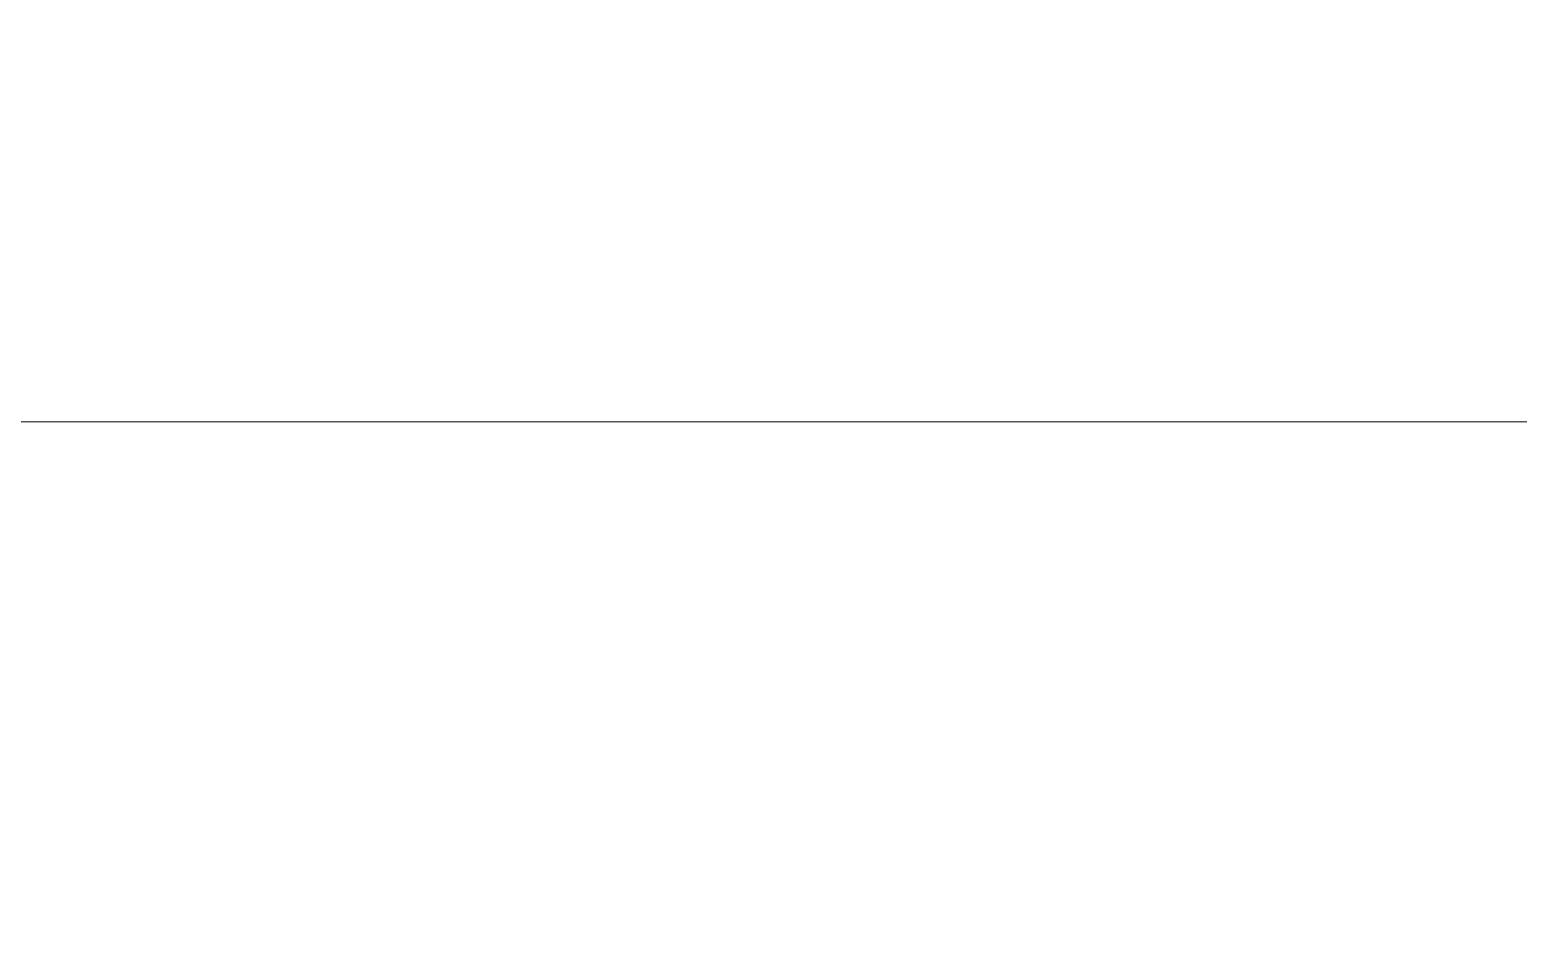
# Model space of a CAD drawing. Header units: inches. Extents: x 6664 to 8223, y 209 to 1287.
# Drawn here: x 7388.489 to 7389.64, y 850.961 to 851.663 of the extents above; entities that cross this region are included whole.
import ezdxf

# ---------------------------------------------------------------- set-up
doc = ezdxf.new("R2010")
doc.units = ezdxf.units.IN
doc.header["$MEASUREMENT"] = 0
doc.layers.add('A-WALL', color=113, linetype='Continuous', lineweight=13)
doc.layers.add('A-WALL-PATT', color=111, linetype='Continuous', lineweight=13)

msp = doc.modelspace()

# ---------------------------------------------------------------- hatches: boundary and pattern name
at = {"layer": 'A-WALL-PATT', "lineweight": 9}
h = msp.add_hatch(dxfattribs=at)
h.set_pattern_fill('FP_1', color=256, style=0, pattern_type=2)
h.set_pattern_definition([(0, (0, 0), (30.72, 7.68), [1.267, -21.773, 1.267, -21.773, -122.88]), (0, (0, 0), (30.72, 7.68), [-46.08, 1.267, -44.813, 1.267, -21.773, -53.76]), (0, (0, 0), (30.72, 7.68), [-115.2, 1.267, -14.093, 1.267, -37.133]), (120, (11.52, 3.84), (-22.011075, 22.7643004), [1.267, -21.773, 1.267, -21.773, -122.88]), (120, (11.52, 3.84), (-22.011075, 22.7643004), [-46.08, 1.267, -44.813, 1.267, -21.773, -53.76]), (120, (11.52, 3.84), (-22.011075, 22.7643004), [-115.2, 1.267, -14.093, 1.267, -37.133]), (240, (15.36, 19.2), (-8.708925, -30.4443004), [1.267, -21.773, 1.267, -21.773, -122.88]), (240, (15.36, 19.2), (-8.708925, -30.4443004), [-46.08, 1.267, -44.813, 1.267, -21.773, -53.76]), (240, (15.36, 19.2), (-8.708925, -30.4443004), [-115.2, 1.267, -14.093, 1.267, -37.133])])
h.paths.add_polyline_path([(7490.2387, 848.8596), (7490.2387, 851.9846), (7327.8637, 851.9846), (7327.8637, 851.3596), (7489.6137, 851.3596), (7489.6137, 848.8596)], flags=0)
h.paths.add_polyline_path([(7289.3637, 851.3596), (7289.3637, 851.9846), (7281.8637, 851.9846), (7281.8637, 851.3596), (7286.8637, 851.3596)], flags=0)
h.paths.add_polyline_path([(7243.3637, 851.3596), (7243.3637, 851.9846), (7167.1137, 851.9846), (7167.1137, 851.3596), (7210.7948, 851.3596)], flags=0)
h.paths.add_polyline_path([(7053.1137, 851.3596), (7080.6137, 851.3596), (7080.6137, 851.9846), (7023.1137, 851.9846), (7023.1137, 851.3596), (7050.6137, 851.3596)], flags=0)
h.paths.add_polyline_path([(6933.1137, 851.3596), (6936.6137, 851.3596), (6936.6137, 851.9846), (6929.9887, 851.9846), (6929.9887, 851.3596), (6933.0447, 851.3596)], flags=0)

# ---------------------------------------------------------------- linework, layer by layer
at = {"layer": 'A-WALL'}
msp.add_line((7489.6137, 851.3596), (7327.8637, 851.3596), dxfattribs=at)

doc.saveas('drawing.dxf')
